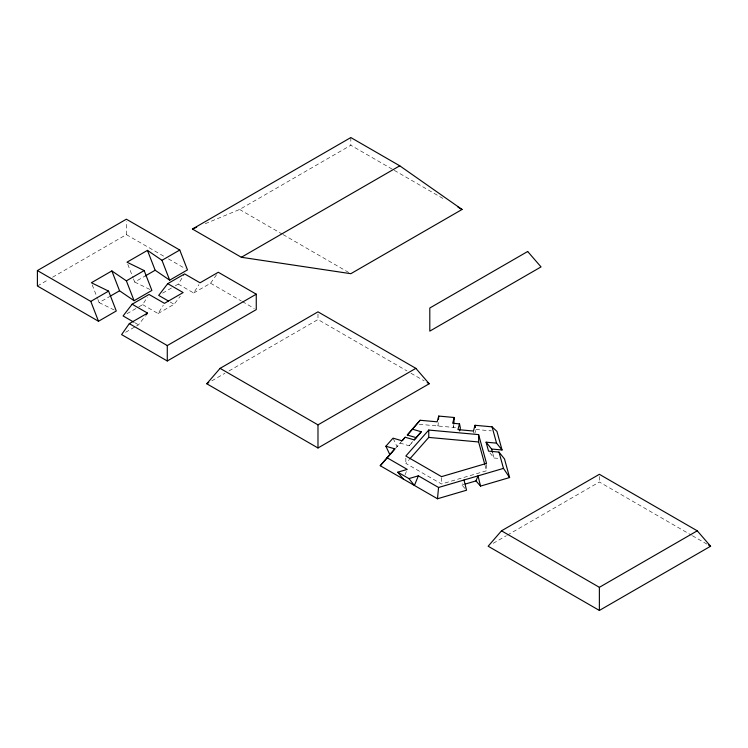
<?xml version="1.0" encoding="UTF-8"?>
<svg xmlns="http://www.w3.org/2000/svg" width="748" height="748" viewBox="0 0 748 748"><rect width="100%" height="100%" fill="white"/><g stroke="black" fill="none" stroke-linecap="round" stroke-linejoin="round"><path stroke-width="0.56" stroke-dasharray="3.74 2.81" d="M52.566 277.228L126.375 234.62L126.375 221.408M453.699 425.219L453.55 427.426L453.11 425.332M438.253 422.695L438.01 426.005L437.58 423.91M474.868 433.307L475.635 430.427M465.013 488.491L461.955 485.041L462.778 483.021M405.051 474.756L406.37 471.539M138.754 306.904L142.672 304.642L147.3 297.227M142.672 304.642L158.08 313.534L163.298 305.203M175.322 285.783L178.267 284.09L184.055 274.825M178.267 284.09L193.676 292.992L198.884 284.651M193.676 292.992L210.581 283.23L217.64 273.179M136.519 325.988L138.511 324.838L145.458 315.815M158.08 313.534L174.097 304.286L180.362 296.171M402.013 440.787L397.048 446.687L393.027 438.141M395.617 448.304L400.189 443.125L409.165 445.761L412.718 441.554M409.165 445.761L412.737 441.722M486.518 464.452L486.518 470.763L441.535 483.993L405.837 463.386L408.894 459.917M37.4 285.988L48.526 279.565M205.279 223.699L239.612 209.477L350.831 145.262L393.298 169.787M97.885 299.462L99.101 302.603L109.816 296.414M133.471 278.92L134.687 282.052L145.411 275.862M127.01 313.683L137.782 307.465M162.606 293.132L171.414 288.045M125.58 332.299L135.528 326.558M211.815 380.844L224.952 373.252M229 370.924L317.984 319.546L406.959 370.924M493.213 543.31L506.349 535.718M507.359 535.138L599.372 482.011L691.386 535.138M461.955 485.041L464.115 484.405M419.207 424.284L455.831 427.632M475.896 429.474L491.399 430.885M489.912 452.858L494.035 458L499.851 458.533M134.687 282.052L149.862 289.448M99.101 302.603L114.266 309.999M394.308 170.366L444.873 199.557M239.612 209.477L282.08 234.002M283.09 234.582L349.821 273.114M411.007 373.252L424.144 380.844M692.396 535.718L708.58 545.058M126.375 234.62L164.438 256.592M168.44 258.901L185.467 268.728M210.581 283.23L241.361 301.005M242.361 301.575L254.273 308.457M170.245 302.07L174.097 304.286M134.659 322.612L138.511 324.838M127.796 264.278L133.069 277.873M92.2 284.829L97.474 298.415M492.81 453.512L494.035 458M484.994 465.228L486.518 470.763M473.447 431.035L473.895 433.129M599.372 476.504L599.372 482.011M441.535 477.682L441.535 483.993M405.837 458.122L405.837 463.386M350.831 137.557L350.831 145.262M317.984 314.048L317.984 319.546"/><path stroke-width="1.12" d="M37.4 270.57L37.4 285.988L98.493 321.257L116.286 310.981L108.582 291.122L91.396 282.744L111.854 270.926L126.375 280.846L134.088 300.705L151.881 290.439L144.177 270.57L126.982 262.193L147.45 250.374L161.97 260.304L169.674 280.163L187.477 269.888L179.763 250.028L126.375 219.201L37.4 270.57L90.788 301.397L98.493 321.257M474.877 427.491L475.027 425.285L492.072 426.846L496.943 431.39L502.039 449.987L491.576 449.034L486.078 442.18L496.541 443.134L502.039 449.987M453.784 424.116L454.251 417.496L438.73 416.075L437.141 421.825L420.124 420.264L407.314 435.046L416.309 437.674L421.274 431.774L412.279 429.146M438.487 419.385L438.73 416.075M437.477 498.766L438.562 487.481L418.366 475.822L408.922 478.598L397.796 472.175L407.239 469.398L387.043 457.739L380.246 465.724L437.477 498.766L466.537 490.22L464.003 480.001M454.251 417.496L452.671 423.246L459.515 423.873L460.385 428.052L459.599 430.923M459.515 423.873L457.935 429.614L473.447 431.035L475.027 425.285L475.457 427.379M465.191 484.087L475.971 480.917L478.019 475.878L480.553 486.097L509.603 477.551L504.498 458.954L499 452.101L488.538 451.147L486.078 442.18M418.366 475.822L414.42 485.461L408.922 478.598M133.686 322.061L123.093 315.946L132.134 304.212L147.543 313.103L129.311 323.641L121.597 334.599L167.281 360.975L256.265 309.607L256.265 294.188L218.285 272.263L200.043 282.8L184.634 273.899L167.73 283.66L158.688 295.395L168.319 300.958M146.159 314.908L147.543 313.103M420.124 420.264L407.314 435.046M385.893 446.229L394.869 448.875L389.904 454.775L385.893 446.229L393.027 438.141L402.013 440.787L405.154 437.225L414.13 439.861L421.274 431.774M402.321 440.591L405.154 437.225M206.757 383.761L220.099 368.353L317.984 311.841L415.86 368.353L429.202 383.761L317.984 447.977L206.757 383.761L208.776 382.593M501.497 530.818L488.154 546.227L599.372 610.443L710.6 546.227L697.258 530.818L599.372 474.307L501.497 530.818L599.372 587.32L697.258 530.818M387.043 457.739L394.869 448.875M380.246 465.724L389.166 455.616M414.168 440.095L416.309 437.674M428.754 430.053L405.837 456.028L441.535 476.635L486.518 463.405L478.617 434.616L428.754 430.053L428.754 437.412L409.661 459.057M192.414 229.028L350.831 137.557L399.769 165.813L462.058 209.477L350.831 273.693L241.352 257.275L192.414 229.028L196.696 227.252M90.788 301.397L108.582 291.122M126.375 280.846L144.177 270.57M161.97 260.304L179.763 250.028M110.788 295.853L119.558 290.785L134.088 300.705M145.411 275.862L155.154 270.234L169.674 280.163M132.134 304.212L149.039 294.45L164.457 303.342L183.138 292.562L167.73 283.66M241.352 257.275L399.769 165.813M129.311 323.641L167.281 345.567L256.265 294.188M220.099 368.353L317.984 424.864L415.86 368.353M438.562 487.481L503.469 468.388L509.603 477.551M428.754 437.412L478.617 441.975L484.695 464.115M458.01 207.149L462.058 209.477M427.183 382.593L429.202 383.761M708.58 545.058L710.6 546.227M475.971 480.917L480.553 486.097M397.796 472.175L403.303 479.038M147.45 250.374L155.154 270.234M111.854 270.926L119.558 290.785M492.072 426.846L496.541 443.134M499 452.101L503.469 468.388M491.576 449.034L492.502 452.4M599.372 587.32L599.372 610.443M478.617 434.616L478.617 441.975M317.984 424.864L317.984 447.977M167.281 345.567L167.281 360.975M527.677 251.496L429.801 308.008L429.801 331.121L541.028 266.914L527.677 251.496"/></g></svg>
